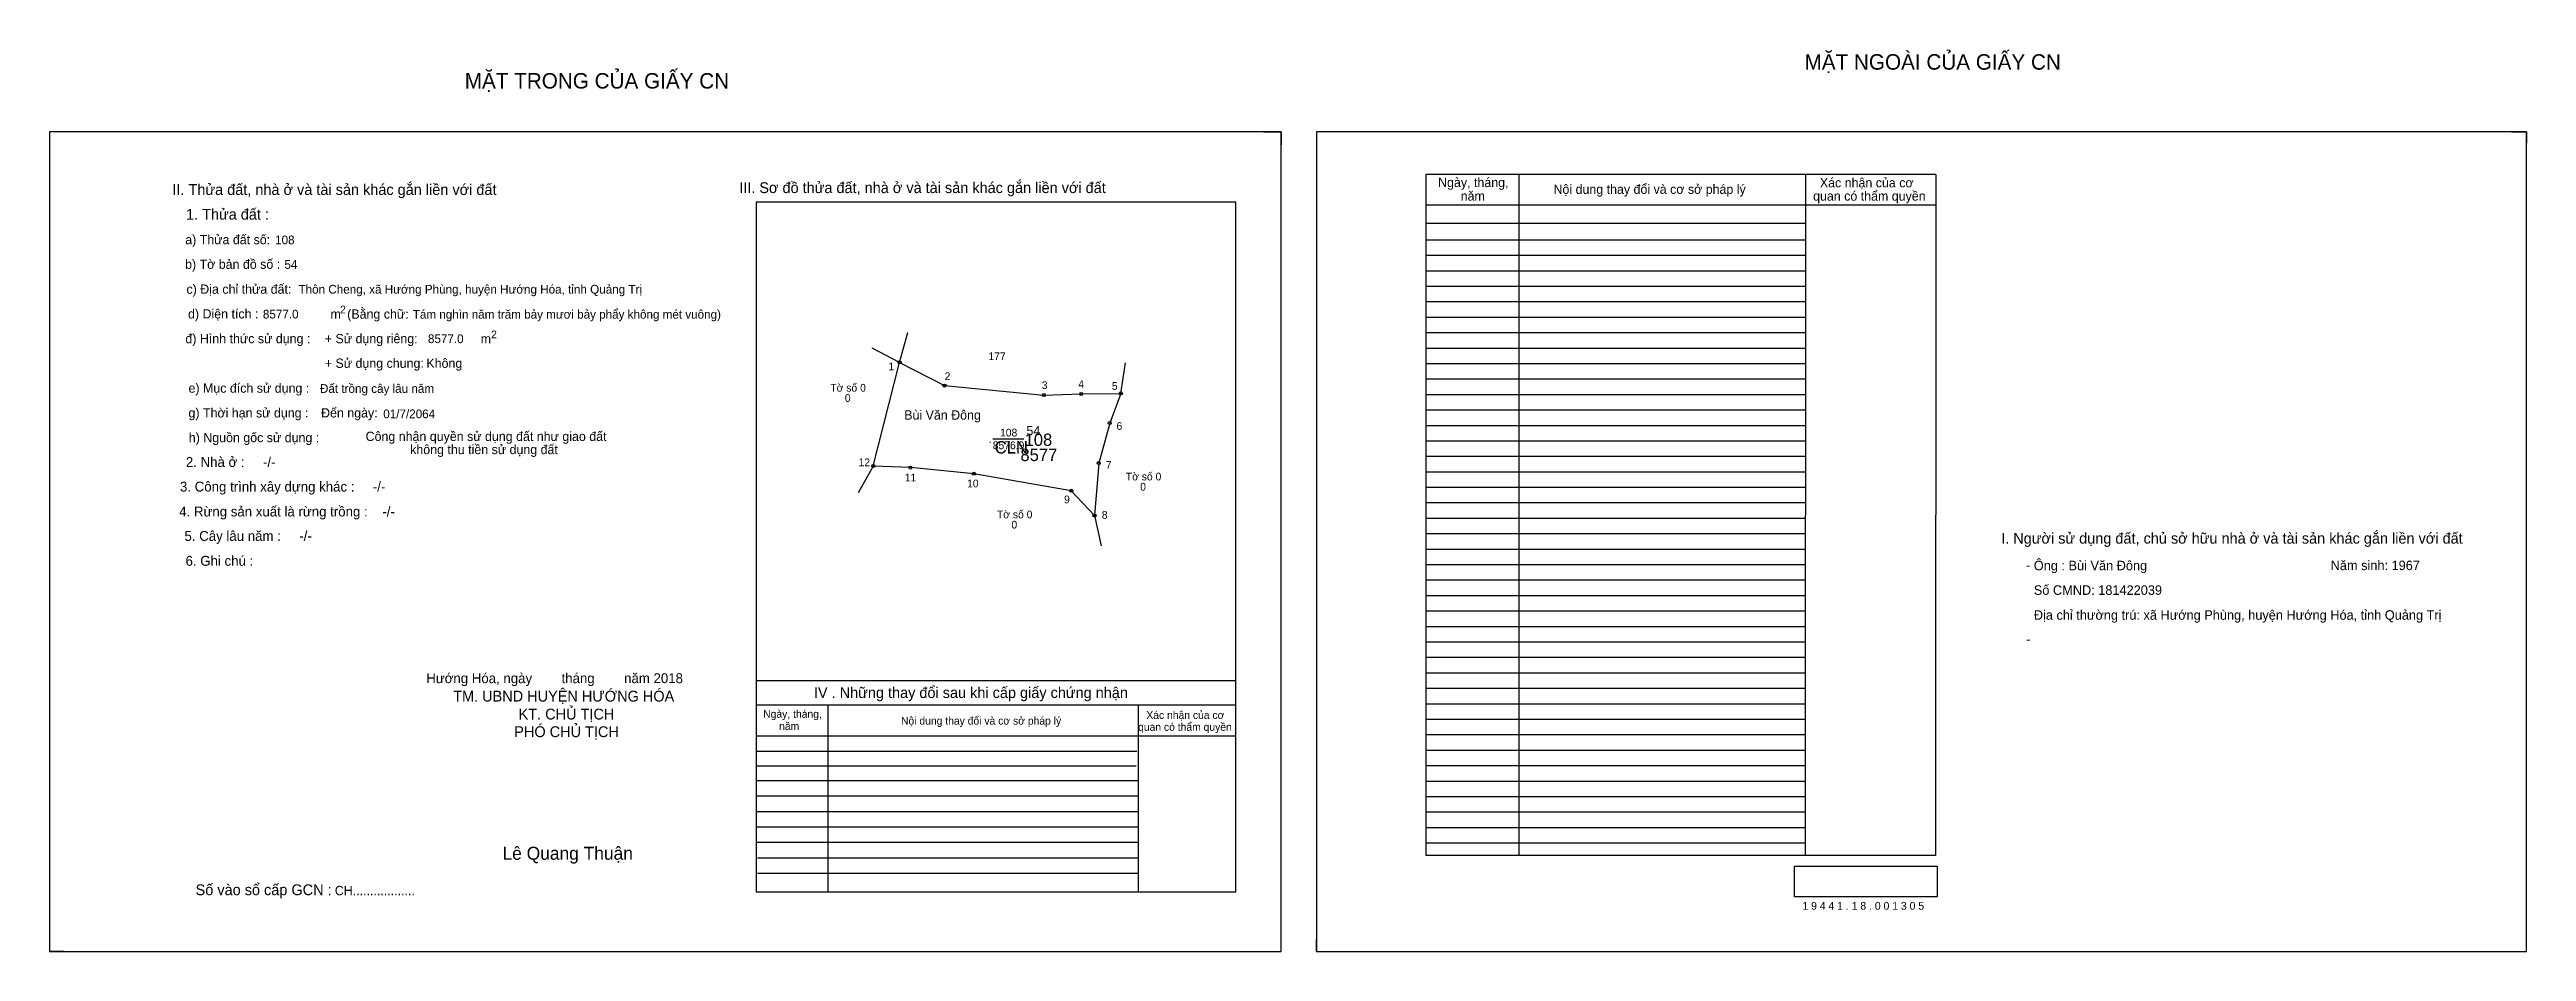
# Model space of a CAD drawing. Extents: x 530375 to 533886, y 1847959 to 1848570.
# Drawn here: x 532284 to 533886, y 1847987 to 1848570 of the extents above.
import ezdxf

# ---------------------------------------------------------------- set-up
doc = ezdxf.new("R2010")
doc.units = 0
for name, color, linetype in [('Default', 7, 'Continuous'), ('Level 10', 7, 'Continuous'), ('Level 11', 7, 'Continuous'), ('Level 13', 7, 'Continuous'), ('Level 2', 7, 'Continuous'), ('Level 27', 7, 'Continuous'), ('Level 3', 7, 'Continuous'), ('Level 36', 7, 'Continuous'), ('Level 4', 7, 'Continuous'), ('Level 5', 7, 'Continuous'), ('Level 55', 7, 'Continuous'), ('Level 6', 7, 'Continuous'), ('Level 7', 7, 'Continuous'), ('Level 8', 7, 'Continuous'), ('Level 9', 7, 'Continuous')]:
    doc.layers.add(name, color=color, linetype=linetype)

msp = doc.modelspace()

# ---------------------------------------------------------------- linework, layer by layer
at = {"layer": 'Level 10'}
for p, q in [((533069.3, 1848517.1), (533080.6, 1848517.1)), ((533080.6, 1848517.1), (533080.6, 1848508.7)), ((533876.1, 1848517.1), (533885.7, 1848517.1)), ((533885.7, 1848517.1), (533885.7, 1848509.7)), ((532951.4, 1848347.6), (532977, 1848348)), ((532284.5, 1847994.9), (532284.5, 1847987.1)), ((533103.4, 1847987.1), (533103.4, 1847994.9)), ((532293.7, 1847987.1), (532284.5, 1847987.1)), ((533103.4, 1847987.1), (533110.5, 1847987.1))]:
    msp.add_line(p, q, dxfattribs=at)
for points in [[(532284.5, 1847987.1), (533080.6, 1847987.1), (533080.6, 1848517.1), (532284.5, 1848517.1)], [(533103.4, 1847987.1), (533885.7, 1847987.1), (533885.7, 1848517.1), (533103.4, 1848517.1)], [(532969.8, 1848328.8), (532962.7, 1848302.9), (532960, 1848269), (532945, 1848285), (532882, 1848296), (532841, 1848300), (532817, 1848301), (532834, 1848368), (532863, 1848353), (532927.2, 1848346.9), (532951.4, 1848347.6), (532977, 1848348)]]:
    msp.add_lwpolyline(points, close=True, dxfattribs=at)
at = {"layer": 'Level 11'}
for centre in [(532834, 1848368), (532863, 1848353), (532927.2, 1848346.9), (532951.4, 1848347.6), (532977, 1848348), (532969.8, 1848328.8), (532969.8, 1848328.8), (532817, 1848301), (532841, 1848300), (532962.7, 1848302.9), (532882, 1848296), (532945, 1848285), (532960, 1848269)]:
    msp.add_circle(centre, 1, dxfattribs=at)
at = {"layer": 'Level 27'}
for p, q in [((532834, 1848368), (532839.4, 1848387.3)), ((532834, 1848368), (532816.2, 1848377.2)), ((532977, 1848348), (532980.1, 1848367.8)), ((532817, 1848301), (532807.1, 1848283.6)), ((532960, 1848269), (532964.3, 1848249.5))]:
    msp.add_line(p, q, dxfattribs=at)
at = {"layer": 'Level 6'}
msp.add_lwpolyline([(533412.4, 1848042.2), (533504.8, 1848042.2), (533504.8, 1848022.4), (533412.4, 1848022.4)], close=True, dxfattribs=at)
at = {"layer": 'Level 7'}
for p, q in [((533419.4, 1848447.1), (533174.2, 1848447.1)), ((533419.4, 1848437.1), (533174.2, 1848437.1)), ((533419.4, 1848427.1), (533174.2, 1848427.1)), ((533419.4, 1848417.1), (533174.2, 1848417.1)), ((533419.4, 1848407.1), (533174.2, 1848407.1)), ((533419.4, 1848397.1), (533174.2, 1848397.1)), ((533419.4, 1848387.1), (533174.2, 1848387.1)), ((533419.4, 1848377.1), (533174.2, 1848377.1)), ((533419.4, 1848367.1), (533174.2, 1848367.1)), ((533419.4, 1848357.1), (533174.2, 1848357.1)), ((533419.4, 1848347.1), (533174.2, 1848347.1)), ((533419.4, 1848337.1), (533174.2, 1848337.1)), ((533419.4, 1848327.1), (533174.2, 1848327.1)), ((533419.4, 1848317.1), (533174.2, 1848317.1)), ((533419.4, 1848307.1), (533174.2, 1848307.1)), ((533419.4, 1848297.1), (533174.2, 1848297.1)), ((533419.4, 1848287.1), (533174.2, 1848287.1)), ((533419.4, 1848277.1), (533174.2, 1848277.1)), ((533419.4, 1848267.1), (533174.2, 1848267.1)), ((533419.4, 1848257.1), (533174.2, 1848257.1)), ((533419.4, 1848247.1), (533174.2, 1848247.1)), ((533419.4, 1848237.1), (533174.2, 1848237.1)), ((533419.4, 1848227.1), (533174.2, 1848227.1)), ((533419.4, 1848217.1), (533174.2, 1848217.1)), ((533419.4, 1848207.1), (533174.2, 1848207.1)), ((533419.4, 1848197.1), (533174.2, 1848197.1)), ((533419.4, 1848187.1), (533174.2, 1848187.1)), ((533419.4, 1848177.1), (533174.2, 1848177.1)), ((533419.4, 1848167.1), (533174.2, 1848167.1)), ((533419.4, 1848157.1), (533174.2, 1848157.1)), ((533419.4, 1848147.1), (533174.2, 1848147.1)), ((533419.4, 1848137.1), (533174.2, 1848137.1)), ((533419.4, 1848127.1), (533174.2, 1848127.1)), ((532987.4, 1848116.4), (532741.3, 1848116.4)), ((532986.9, 1848106.9), (532741.3, 1848106.9)), ((533419.4, 1848117.1), (533174.2, 1848117.1)), ((533419.4, 1848107.1), (533174.2, 1848107.1)), ((532988.2, 1848097.5), (532741.3, 1848097.5)), ((533419.4, 1848097.1), (533174.2, 1848097.1)), ((532988.2, 1848087.5), (532741.3, 1848087.5)), ((532988.2, 1848077.5), (532741.3, 1848077.5)), ((533419.4, 1848087.1), (533174.2, 1848087.1)), ((533419.4, 1848077.1), (533174.2, 1848077.1)), ((532988.2, 1848067.5), (532741.3, 1848067.5)), ((532988.2, 1848057.5), (532741.3, 1848057.5)), ((533419.4, 1848067.1), (533174.2, 1848067.1)), ((533419.4, 1848057.1), (533174.2, 1848057.1)), ((532988.2, 1848047.5), (532742.1, 1848047.5)), ((532988.2, 1848037.5), (532742.1, 1848037.5))]:
    msp.add_line(p, q, dxfattribs=at)
at = {"layer": 'Level 8'}
for p, q in [((533503.8, 1848489.6), (533174.2, 1848489.6)), ((533174.2, 1848489.6), (533174.2, 1848049.1)), ((533234.2, 1848489.6), (533234.2, 1848049.1)), ((533419.6, 1848489.4), (533419.4, 1848049.1)), ((533503.8, 1848489.6), (533503.7, 1848049.1)), ((533051.3, 1848471.7), (532741.3, 1848471.7)), ((532741.3, 1848471.7), (532741.3, 1848025.7)), ((533051.3, 1848025.7), (533051.3, 1848471.7)), ((533503.8, 1848469.6), (533174.2, 1848469.6)), ((533419.4, 1848457.8), (533174.2, 1848457.8)), ((533051.3, 1848162.1), (532741.3, 1848162.1)), ((533051.3, 1848146.4), (532741.3, 1848146.4)), ((532787.5, 1848146.4), (532787.5, 1848025.7)), ((532988.2, 1848146.4), (532988.2, 1848025.7)), ((533051.3, 1848126.4), (532741.3, 1848126.4)), ((533503.7, 1848049.1), (533174.2, 1848049.1)), ((532741.3, 1848025.7), (533051.3, 1848025.7))]:
    msp.add_line(p, q, dxfattribs=at)
at = {"layer": 'Level 9'}
msp.add_line((532894.2, 1848318.5), (532914.2, 1848318.5), dxfattribs=at)

# ---------------------------------------------------------------- texts
at = {"layer": 'Default'}
for s, p in [('e) Mục đích sử dụng :', (532374.3, 1848348.4)), ('g) Thời hạn sử dụng :', (532374.3, 1848332.4)), ('Đến ngày:', (532460, 1848332.4)), ('h) Nguồn gốc sử dụng :', (532374.5, 1848316.4)), ('Công nhận quyền sử dụng đất như giao đất', (532488.8, 1848317.2)), ('không thu tiền sử dụng đất', (532517.6, 1848308.7))]:
    msp.add_text(s, height=6, dxfattribs=at).set_placement(p)
at = {"layer": 'Level 13'}
for s, p in [('.', (532891.7, 1848316)), ('8576.9', (532894.2, 1848311.9)), ('108', (532898.9, 1848320.1))]:
    msp.add_text(s, height=5, dxfattribs=at).set_placement(p)
at = {"layer": 'Level 2'}
msp.add_text('Bùi Văn Đông', height=6, dxfattribs=at).set_placement((532837, 1848331))
at = {"layer": 'Level 3'}
msp.add_text('CLN ', height=8, dxfattribs=at).set_placement((532895.5, 1848309.1))
at = {"layer": 'Level 36'}
for s, p in [('177', (532891.4, 1848369.5)), ('Tờ số 0', (532789.2, 1848349.1)), ('0', (532798.6, 1848342.5)), ('Tờ số 0', (532980.2, 1848291.7)), ('0', (532989.5, 1848285.1)), ('Tờ số 0', (532896.9, 1848267.2)), ('0', (532906.3, 1848260.6))]:
    msp.add_text(s, height=5, dxfattribs=at).set_placement(p)
at = {"layer": 'Level 4'}
msp.add_text('108', height=8, dxfattribs=at).set_placement((532914.8, 1848314))
at = {"layer": 'Level 5'}
msp.add_text('8577', height=8, dxfattribs=at).set_placement((532912.1, 1848304.2))
at = {"layer": 'Level 55'}
for s, height, p in [('177', 0.22, (532833.8, 1848367.8)), ('177', 0.22, (532833.8, 1848367.8)), ('1', 0.8, (532833.8, 1848368)), ('0', 0.22, (532833.9, 1848367.8)), ('0', 0.22, (532833.9, 1848367.8)), ('2', 0.8, (532862.7, 1848353)), ('177', 0.22, (532862.8, 1848352.8)), ('177', 0.22, (532862.8, 1848352.8)), ('3', 0.8, (532927, 1848346.9)), ('177', 0.22, (532927, 1848346.7)), ('177', 0.22, (532927, 1848346.7)), ('4', 0.8, (532951.1, 1848347.6)), ('177', 0.22, (532951.1, 1848347.4)), ('177', 0.22, (532951.1, 1848347.4)), ('5', 0.8, (532976.7, 1848348)), ('177', 0.22, (532976.8, 1848347.8)), ('177', 0.22, (532976.8, 1848347.8)), ('0', 0.22, (532976.9, 1848347.8)), ('6', 0.8, (532969.5, 1848328.8)), ('0', 0.22, (532969.7, 1848328.6)), ('12', 0.8, (532816.4, 1848301)), ('0', 0.22, (532816.9, 1848300.8)), ('0', 0.22, (532816.9, 1848300.8)), ('0', 0.22, (532816.9, 1848300.8)), ('11', 0.8, (532840.5, 1848300)), ('0', 0.22, (532840.9, 1848299.8)), ('7', 0.8, (532962.4, 1848302.9)), ('0', 0.22, (532962.6, 1848302.6)), ('10', 0.8, (532881.4, 1848296)), ('0', 0.22, (532881.9, 1848295.8)), ('9', 0.8, (532944.7, 1848285)), ('0', 0.22, (532944.9, 1848284.8)), ('8', 0.8, (532959.7, 1848269)), ('0', 0.22, (532959.9, 1848268.8)), ('0', 0.22, (532959.9, 1848268.8))]:
    msp.add_text(s, height=height, dxfattribs=at).set_placement(p)
at = {"layer": 'Level 6'}
for s, height, p in [('108', 5.63, (532430.3, 1848444.4)), ('54', 5.63, (532436.3, 1848428.5)), ('Thôn Cheng, xã Hướng Phùng, huyện Hướng Hóa, tỉnh Quảng Trị', 5.64, (532445.4, 1848412.5)), ('8577.0', 5.63, (532422.4, 1848396.4)), ('Tám nghìn năm trăm bảy mươi bảy phẩy không mét vuông)', 5.632, (532519.3, 1848396.3)), ('8577.0', 5.63, (532529.1, 1848380.5)), ('Đất trồng cây lâu năm', 5.64, (532459.3, 1848348.3)), ('01/7/2064', 5.64, (532500.2, 1848331.9)), ('Ông : Bùi Văn Đông', 6.16, (533567.2, 1848233.6)), ('Năm sinh: 1967', 6.16, (533759.1, 1848233.7)), ('Số CMND: 181422039', 6.16, (533567.2, 1848217.7)), ('Địa chỉ thường trú: xã Hướng Phùng, huyện Hướng Hóa, tỉnh Quảng Trị', 6.16, (533567.2, 1848201.6)), ('1 9 4 4 1 . 1 8 . 0 0 1 3 0 5', 5.04, (533417.6, 1848014.1))]:
    msp.add_text(s, height=height, dxfattribs=at).set_placement(p)
at = {"layer": 'Level 7'}
for s, height, p in [('MẶT NGOÀI CỦA GIẤY CN', 10, (533419, 1848557.3)), ('MẶT TRONG CỦA GIẤY CN', 10, (532552.9, 1848545.1)), ('II. Thửa đất, nhà ở và tài sản khác gắn liền với đất', 7, (532363.9, 1848476.3)), ('III. Sơ đồ thửa đất, nhà ở và tài sản khác gắn liền với đất', 7, (532730.3, 1848477.5)), ('Ngày, tháng,', 6, (533182.1, 1848481.4)), ('năm', 6, (533196.7, 1848472.6)), ('Nội dung thay đổi và cơ sở pháp lý', 6, (533256.7, 1848477)), (' quan có thẩm quyền', 6, (533422.3, 1848472.6)), ('Xác nhận của cơ', 6, (533428.9, 1848481.2)), ('1. Thửa đất :', 7, (532372.7, 1848460.3)), ('a) Thửa đất số:', 6, (532372.2, 1848444.4)), ('b) Tờ bản đồ số :', 6, (532372.1, 1848428.5)), ('c) Địa chỉ thửa đất:', 6, (532373, 1848412.4)), ('d) Diện tích :', 6, (532374, 1848396.4)), ('m', 6, (532466.1, 1848396.3)), ('2', 5, (532472.3, 1848399.7)), ('(Bằng chữ:', 6, (532476.9, 1848396.3)), ('đ) Hình thức sử dụng :', 6, (532372.3, 1848380.4)), ('+ Sử dụng riêng:', 6, (532462.4, 1848380.4)), ('m', 6, (532563.2, 1848380.3)), ('2', 5, (532569.9, 1848383.6)), ('+ Sử dụng chung:', 6, (532462.4, 1848364.5)), ('Không', 6, (532528.1, 1848364.5)), ('54', 6, (532916, 1848320.8)), ('2. Nhà ở :     -/-', 6.4, (532372.6, 1848300.4)), ('3. Công trình xây dựng khác :     -/-', 6.4, (532368.8, 1848284.5)), ('4. Rừng sản xuất là rừng trồng :    -/-', 6.4, (532368.3, 1848268.4)), ('5. Cây lâu năm :     -/-', 6.4, (532371.7, 1848252.6)), ('I. Người sử dụng đất, chủ sở hữu nhà ở và tài sản khác gắn liền với đất', 7, (533546.1, 1848250.8)), ('6. Ghi chú :', 6.4, (532372.4, 1848236.5)), ('-', 6.4, (533562.1, 1848233.8)), ('-', 6.4, (533562.2, 1848185.9)), ('Hướng Hóa, ngày        tháng        năm 2018', 6.4, (532528, 1848160.6)), ('TM. UBND HUYỆN HƯỚNG HÓA', 7, (532545.4, 1848148.7)), ('IV . Những thay đổi sau khi cấp giấy chứng nhận', 7, (532778.6, 1848151)), ('KT. CHỦ TỊCH', 7, (532587.7, 1848137.1)), ('Ngày, tháng,', 5, (532745.8, 1848138.2)), ('Nội dung thay đổi và cơ sở pháp lý', 5, (532834.9, 1848133.8)), ('Xác nhận của cơ', 5, (532993.5, 1848137.5)), ('PHÓ CHỦ TỊCH', 7, (532584.9, 1848125.7)), ('năm', 5, (532756.1, 1848130.3)), (' quan có thẩm quyền', 5, (532986.3, 1848129.8)), ('Lê Quang Thuận', 8.4, (532577.3, 1848046.4)), ('Số vào sổ cấp GCN :', 7, (532378.9, 1848023.5)), ('CH..................', 6, (532468.9, 1848023.5))]:
    msp.add_text(s, height=height, dxfattribs=at).set_placement(p)
at = {"layer": 'Level 9'}
for s, p in [('1', (532826.8, 1848362.9)), ('2', (532863.1, 1848356.6)), ('3', (532925.9, 1848350.8)), ('4', (532949.5, 1848351.5)), ('5', (532971.2, 1848350.3)), ('6', (532974.2, 1848324.4)), ('12', (532807.5, 1848300.9)), ('7', (532967.3, 1848299.2)), ('11', (532837.3, 1848291.1)), ('10', (532877.6, 1848287.2)), ('9', (532940.3, 1848276.9)), ('8', (532964.7, 1848266.9))]:
    msp.add_text(s, height=5, dxfattribs=at).set_placement(p)

doc.saveas('drawing.dxf')
